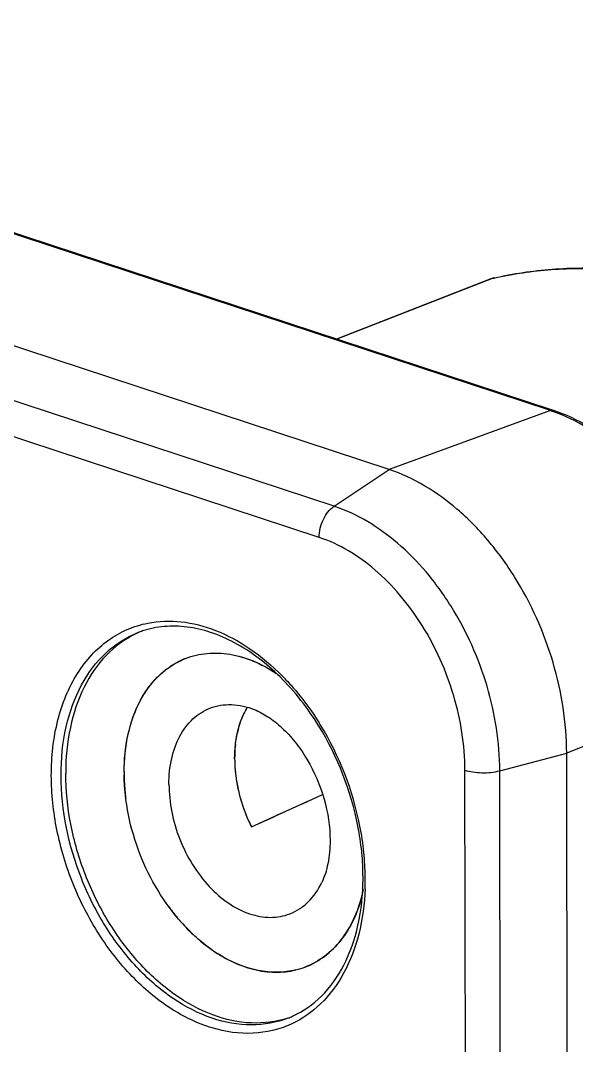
# Model space of a CAD drawing. Header units: millimetres. Extents: x 0 to 420, y 0 to 297.
# Drawn here: x 290.74 to 298.82, y 80.49 to 95.35 of the extents above; entities that cross this region are included whole.
import ezdxf

# ---------------------------------------------------------------- set-up
doc = ezdxf.new("R2010")
doc.units = ezdxf.units.MM
doc.header["$LTSCALE"] = 23.1
doc.layers.get('0').update_dxf_attribs({"linetype": 'CONTINUOUS'})
for name, color, linetype in [('AUSFORMSCHRAEGEN', 7, 'CONTINUOUS'), ('BEZUGSACHSEN', 7, 'CONTINUOUS'), ('RUNDUNGEN', 7, 'CONTINUOUS')]:
    doc.layers.add(name, color=color, linetype=linetype)

msp = doc.modelspace()

# ---------------------------------------------------------------- linework, layer by layer
at = {"color": 7, "linetype": 'CONTINUOUS'}
for centre, radius, start, end in [((293.034, 85.1779), 1.4206, 113.377, 116.01647), ((294.1828, 82.2278), 1.4135, 288.3611, 289.4982)]:
    msp.add_arc(centre, radius, start, end, dxfattribs=at)
for points, knots in [([(292.4109, 86.4545), (292.2545, 86.3782), (291.958, 86.1567), (291.6363, 85.6799), (291.4411, 85.0877), (291.4013, 84.6558), (291.4016, 84.4313)], [0, 0, 0, 0, 0.2200179, 0.4563735, 0.7163038, 1, 1, 1, 1]), ([(294.628, 80.8863), (294.4592, 80.8302), (294.0836, 80.7821), (293.5094, 80.9108), (292.9502, 81.2194), (292.4379, 81.6843), (292.0013, 82.2755), (291.6666, 82.9565), (291.4544, 83.6845), (291.402, 84.1855), (291.4016, 84.4313)], [0, 0, 0, 0, 0.098282, 0.2037884, 0.3200184, 0.447224, 0.5831023, 0.7236756, 0.8642471, 1, 1, 1, 1])]:
    msp.add_open_spline(points, degree=3, knots=knots, dxfattribs=at)
at = {"layer": 'AUSFORMSCHRAEGEN', "color": 7, "linetype": 'CONTINUOUS'}
for p, q in [((296.097, 88.8398), (278.895, 94.496)), ((298.7179, 58.209), (298.6752, 84.7259))]:
    msp.add_line(p, q, dxfattribs=at)
msp.add_ellipse((280.6741, 78.6664), major_axis=(29.9961, 13.1145), ratio=0.0272745, start_param=-1.1187419, end_param=-1.0798473, dxfattribs=at)
for points, knots in [([(298.6752, 84.7259), (298.6745, 85.1692), (298.5311, 86.0696), (298.0687, 87.1027), (297.5459, 87.822), (296.9766, 88.4009), (296.4578, 88.7212), (296.097, 88.8398)], [0, 0, 0, 0, 0.2594066, 0.5253754, 0.6545218, 0.7777479, 1, 1, 1, 1]), ([(293.8544, 84.6476), (293.8546, 84.5647), (293.8774, 84.2238), (293.9822, 83.8895), (294.0986, 83.659)], [0, 0, 0, 0, 0.2430856, 1, 1, 1, 1])]:
    msp.add_open_spline(points, degree=3, knots=knots, dxfattribs=at)
at = {"layer": 'BEZUGSACHSEN', "color": 7, "linetype": 'CONTINUOUS'}
msp.add_line((292.2497, 84.4448), (292.2499, 84.4116), dxfattribs=at)
for centre, radius, start, end in [((293.5558, 85.0409), 1.1377, 111.31162, 117.91164), ((295.0925, 84.7734), 1.2225, 157.061, 157.5794), ((295.2992, 84.7055), 1.4402, 165.07879, 167.25738), ((295.6775, 84.6508), 1.8231, 174.417, 180.07977), ((295.5561, 84.6606), 1.7013, 173.43366, 174.34695), ((295.7578, 84.6503), 1.9034, 180.05914, 180.88172), ((295.7752, 84.6505), 1.9208, 180.88121, 181.37971), ((295.7999, 84.6511), 1.9454, 181.38098, 182.36803), ((295.0536, 84.4493), 2.8041, 179.78139, 180.09217), ((295.08, 84.4493), 2.8305, 180.0929, 180.75278), ((295.916, 84.6577), 2.0617, 182.41632, 187.31626), ((295.2733, 84.455), 3.024, 180.81161, 185.71213), ((295.9942, 84.6672), 2.1405, 187.30302, 188.53513), ((296.075, 84.6806), 2.2224, 188.56693, 194.2262), ((295.4149, 84.4683), 3.1661, 185.69746, 187.24131), ((296.1147, 84.6904), 2.2633, 194.21872, 195.21639), ((296.1713, 84.7063), 2.322, 195.22863, 199.86657), ((296.1982, 84.7155), 2.3505, 199.85542, 201.14745), ((296.169, 84.7035), 2.3189, 201.13053, 206.7697), ((293.5742, 83.2061), 2.1981, 345.82777, 347.98837), ((295.4259, 84.348), 3.1317, 215.95167, 216.30935), ((295.346, 84.2874), 3.0314, 216.28095, 220.46621), ((295.2831, 84.2345), 2.9492, 220.47671, 220.70592), ((295.2706, 84.2237), 2.9327, 220.7057, 221.1687), ((295.2573, 84.2121), 2.9151, 221.16889, 221.43608), ((295.2447, 84.2009), 2.8981, 221.43593, 221.85699), ((295.1267, 84.0916), 2.7374, 221.79927, 226.76385), ((294.7682, 83.6563), 2.1726, 234.93738, 238.33638), ((294.7212, 83.582), 2.0844, 238.1822, 239.09744), ((294.4735, 82.6845), 1.1335, 283.79828, 291.29541)]:
    msp.add_arc(centre, radius, start, end, dxfattribs=at)
for points, knots in [([(292.2497, 84.4448), (292.2494, 84.6342), (292.2845, 84.9974), (292.4334, 85.4196), (292.6108, 85.6982), (292.7659, 85.8706), (292.9432, 86.0079), (293.0749, 86.0746), (293.1426, 86.1009)], [0, 0, 0, 0, 0.2847492, 0.5439723, 0.6644374, 0.7795909, 0.8908342, 1, 1, 1, 1]), ([(293.1424, 86.1008), (293.2413, 86.1394), (293.4557, 86.1893), (293.7934, 86.174), (294.1366, 86.0721), (294.353, 85.9544), (294.4587, 85.8844)], [0, 0, 0, 0, 0.2303286, 0.4697266, 0.7250925, 1, 1, 1, 1]), ([(293.1426, 86.1009), (293.2413, 86.1394), (293.455, 86.1893), (293.7919, 86.1743), (294.1342, 86.0733), (294.3502, 85.9563), (294.4557, 85.8867)], [0, 0, 0, 0, 0.2304058, 0.4698416, 0.7251728, 1, 1, 1, 1]), ([(292.2495, 84.46), (292.2501, 84.6341), (292.282, 84.9693), (292.4321, 85.43), (292.6774, 85.8042), (292.9034, 85.9828), (293.0233, 86.0463)], [0, 0, 0, 0, 0.2828726, 0.5427081, 0.779576, 1, 1, 1, 1]), ([(292.9004, 84.2759), (292.9002, 84.4021), (292.9238, 84.6444), (293.0394, 84.9737), (293.2024, 85.1938), (293.3628, 85.3179), (293.4506, 85.3624), (293.4957, 85.3799)], [0, 0, 0, 0, 0.2849775, 0.5444061, 0.7794136, 0.8907469, 1, 1, 1, 1]), ([(293.4957, 85.3799), (293.5443, 85.3989), (293.647, 85.4269), (293.8666, 85.4407), (294.0334, 85.4016), (294.1387, 85.3596)], [0, 0, 0, 0, 0.2383888, 0.4820324, 1, 1, 1, 1]), ([(293.8544, 84.6476), (293.8542, 84.7833), (293.8811, 85.0427), (293.9758, 85.2877), (294.039, 85.3925)], [0, 0, 0, 0, 0.5256436, 1, 1, 1, 1]), ([(293.9667, 85.2499), (293.972, 85.2625), (293.9938, 85.3116), (294.0189, 85.3592), (294.0396, 85.3935)], [0, 0, 0, 0, 0.2547189, 1, 1, 1, 1]), ([(294.1388, 85.3595), (294.208, 85.3319), (294.3502, 85.2555), (294.5504, 85.096), (294.7415, 84.8877), (294.9715, 84.5521), (295.1756, 84.0759), (295.2399, 83.6637), (295.2402, 83.4623)], [0, 0, 0, 0, 0.097055, 0.2087577, 0.3322213, 0.4640194, 0.7374447, 1, 1, 1, 1]), ([(293.9075, 85.0764), (293.9112, 85.0905), (293.9269, 85.1458), (293.9461, 85.2001), (293.9624, 85.2397)], [0, 0, 0, 0, 0.2546981, 1, 1, 1, 1]), ([(293.866, 84.8552), (293.8676, 84.8695), (293.8749, 84.9259), (293.885, 84.9819), (293.8944, 85.0232)], [0, 0, 0, 0, 0.2538837, 1, 1, 1, 1]), ([(293.0859, 82.2675), (292.957, 82.4115), (292.7243, 82.7289), (292.4635, 83.2598), (292.2961, 83.8271), (292.2525, 84.2183), (292.2499, 84.4116)], [0, 0, 0, 0, 0.2470728, 0.4999852, 0.7528738, 1, 1, 1, 1]), ([(292.9004, 84.2759), (292.9006, 84.1425), (292.9295, 83.8706), (293.0465, 83.4761), (293.2306, 83.1084), (293.4702, 82.7913), (293.7507, 82.5451), (294.0553, 82.3861), (294.3204, 82.3369), (294.5196, 82.3545), (294.6131, 82.381), (294.6576, 82.3983)], [0, 0, 0, 0, 0.1362981, 0.2773774, 0.4183379, 0.5542537, 0.6811004, 0.7966525, 0.9014729, 0.95119, 1, 1, 1, 1]), ([(295.2402, 83.4623), (295.2404, 83.3488), (295.2223, 83.1384), (295.1592, 82.9358), (295.1175, 82.849)], [0, 0, 0, 0, 0.5408934, 1, 1, 1, 1]), ([(294.6576, 82.3983), (294.7062, 82.4173), (294.8009, 82.4662), (294.9721, 82.6048), (295.0684, 82.7467), (295.1176, 82.849)], [0, 0, 0, 0, 0.2383708, 0.4820041, 1, 1, 1, 1]), ([(295.7054, 82.6679), (295.6746, 82.546), (295.5944, 82.3152), (295.4108, 82.0114), (295.1738, 81.774), (294.9835, 81.6668), (294.8852, 81.6284)], [0, 0, 0, 0, 0.2747152, 0.5299412, 0.7694595, 1, 1, 1, 1]), ([(294.8854, 81.6285), (294.9841, 81.667), (295.175, 81.7747), (295.4127, 82.0133), (295.5964, 82.3189), (295.6763, 82.5508), (295.707, 82.6733)], [0, 0, 0, 0, 0.2304415, 0.4698959, 0.7252312, 1, 1, 1, 1]), ([(293.0859, 82.2675), (293.1267, 82.222), (293.2892, 82.0518), (293.4743, 81.9026), (293.6223, 81.8108)], [0, 0, 0, 0, 0.2600129, 1, 1, 1, 1]), ([(293.5202, 81.878), (293.497, 81.8943), (293.4036, 81.9624), (293.3152, 82.0375), (293.2516, 82.0973)], [0, 0, 0, 0, 0.2449915, 1, 1, 1, 1]), ([(294.7439, 81.5838), (294.6563, 81.5623), (294.4717, 81.5397), (294.0832, 81.5787), (293.8016, 81.7), (293.6278, 81.8071)], [0, 0, 0, 0, 0.232211, 0.4740381, 1, 1, 1, 1]), ([(293.6507, 81.7934), (293.7512, 81.7333), (293.9561, 81.6332), (294.2777, 81.5503), (294.5928, 81.5439), (294.7926, 81.5923), (294.8854, 81.6285)], [0, 0, 0, 0, 0.2728603, 0.5275884, 0.7678472, 1, 1, 1, 1])]:
    msp.add_open_spline(points, degree=3, knots=knots, dxfattribs=at)
at = {"layer": 'RUNDUNGEN', "color": 9, "linetype": 'CONTINUOUS'}
for p, q in [((298.4377, 89.6957), (281.2357, 95.3518)), ((295.2985, 88.3085), (278.0965, 93.9646)), ((295.0811, 87.8573), (277.8791, 93.5134)), ((297.6094, 91.616), (295.3389, 90.7312)), ((297.5756, 91.6057), (297.6245, 91.6206)), ((297.6094, 91.616), (297.6246, 91.6194)), ((297.6094, 91.616), (297.6248, 91.6187)), ((298.4377, 89.6957), (296.097, 88.8398)), ((295.2985, 88.3085), (296.097, 88.8398)), ((300.9716, 85.6526), (298.6752, 84.7259)), ((297.7031, 84.4716), (298.6752, 84.7259)), ((297.2394, 57.9645), (297.1968, 84.4814)), ((297.7457, 57.9547), (297.7031, 84.4716))]:
    msp.add_line(p, q, dxfattribs=at)
at = {"layer": 'RUNDUNGEN', "color": 7, "linetype": 'CONTINUOUS'}
for p, q in [((298.4831, 89.6974), (281.281, 95.3536)), ((297.5756, 91.6057), (295.335, 90.7325)), ((294.8006, 83.9775), (294.8497, 83.9997)), ((294.8497, 83.9997), (295.1316, 84.1279)), ((294.4353, 83.8117), (294.8006, 83.9775)), ((294.0986, 83.659), (294.4353, 83.8117))]:
    msp.add_line(p, q, dxfattribs=at)
for centre, radius, start, end in [((297.6995, 91.2877), 0.3412, 109.86144, 111.29004), ((297.6999, 91.2865), 0.3425, 102.7228, 109.85371), ((292.9399, 85.2174), 1.3496, 108.22515, 111.28715), ((291.3568, 82.8292), 4.3691, 11.06263, 31.60283), ((291.6661, 82.8931), 4.0533, 5.75988, 11.01597), ((291.7824, 82.9057), 3.9363, 5.4606, 5.74626), ((292.0049, 82.9226), 3.7132, 0.11801, 5.52845), ((292.1886, 82.9246), 3.5295, 359.68637, 0.09225), ((294.1383, 82.1421), 1.3498, 291.29303, 294.35424)]:
    msp.add_arc(centre, radius, start, end, dxfattribs=at)
at = {"layer": 'RUNDUNGEN', "color": 9, "linetype": 'CONTINUOUS'}
for centre, radius, start, end in [((297.7126, 87.4905), 2.3214, 70.80344, 71.79715), ((292.0111, 83.3386), 3.5671, 43.25746, 44.77606), ((291.4738, 82.9105), 4.2552, 31.51841, 32.00558), ((291.2856, 82.8015), 4.4727, 11.19877, 31.44882), ((291.5597, 82.8609), 4.1923, 5.8181, 11.12925), ((291.8462, 82.8914), 3.9042, 0.58794, 5.80023), ((292.1653, 82.8979), 3.585, 357.82943, 0.09776), ((292.0948, 82.8981), 3.6555, 0.09242, 0.52246)]:
    msp.add_arc(centre, radius, start, end, dxfattribs=at)
at = {"layer": 'RUNDUNGEN', "color": 7, "linetype": 'CONTINUOUS'}
for points, knots in [([(297.6245, 91.6206), (297.9, 91.6828), (298.4668, 91.7673), (299.3363, 91.7719), (300.222, 91.6563), (301.1141, 91.4225), (302.0037, 91.0737), (303.1946, 90.4507), (304.0261, 89.8384), (304.5495, 89.3811)], [0, 0, 0, 0, 0.1122974, 0.2268784, 0.3446573, 0.4664046, 0.5926478, 0.7236798, 1, 1, 1, 1]), ([(301.0095, 85.6884), (301.0088, 86.1199), (300.8695, 86.9958), (300.4188, 88.0005), (299.9091, 88.7001), (299.35, 89.2671), (298.839, 89.5804), (298.4831, 89.6974)], [0, 0, 0, 0, 0.2586302, 0.523353, 0.6521303, 0.7754135, 1, 1, 1, 1]), ([(295.078, 85.1188), (294.9185, 85.3772), (294.56, 85.8395), (293.9941, 86.2771), (293.5171, 86.4863), (293.1708, 86.5678), (292.834, 86.5763), (292.6189, 86.5326), (292.5178, 86.4993)], [0, 0, 0, 0, 0.2921765, 0.5574283, 0.6781706, 0.7910176, 0.8975544, 1, 1, 1, 1]), ([(293.73, 71.3127), (293.7287, 72.1181), (293.5541, 73.7618), (292.8489, 76.1475), (291.7388, 78.3734), (290.2979, 80.2908), (288.8638, 81.559), (287.6414, 82.2908), (286.7336, 82.6805), (285.8291, 82.9183), (284.9429, 83.0011), (284.0901, 82.9277), (283.5496, 82.7753), (283.293, 82.6753)], [0, 0, 0, 0, 0.1373973, 0.2799287, 0.4223643, 0.5594603, 0.6867912, 0.7459733, 0.8019205, 0.8547611, 0.9048803, 0.9530157, 1, 1, 1, 1]), ([(294.6949, 80.9124), (294.85, 80.9826), (295.1469, 81.1925), (295.4723, 81.6584), (295.6737, 82.2467), (295.7168, 82.6793), (295.7181, 82.9052)], [0, 0, 0, 0, 0.2166146, 0.4512793, 0.7123498, 1, 1, 1, 1])]:
    msp.add_open_spline(points, degree=3, knots=knots, dxfattribs=at)
at = {"layer": 'RUNDUNGEN', "color": 9, "linetype": 'CONTINUOUS'}
for points, knots in [([(297.6246, 91.6194), (297.8973, 91.6802), (298.4588, 91.762), (299.3209, 91.7632), (300.2007, 91.6442), (301.0886, 91.407), (301.9754, 91.0542), (303.1656, 90.424), (303.9965, 89.8059), (304.5196, 89.3443)], [0, 0, 0, 0, 0.1113302, 0.2251726, 0.3424922, 0.4640975, 0.5905135, 0.7220127, 1, 1, 1, 1]), ([(298.4377, 89.6957), (298.4415, 89.6971), (298.4562, 89.7013), (298.4724, 89.7009), (298.483, 89.6974)], [0, 0, 0, 0, 0.2647683, 1, 1, 1, 1]), ([(300.9714, 85.6858), (300.9672, 86.115), (300.8244, 86.9851), (300.3765, 87.9841), (299.8728, 88.6814), (299.3238, 89.2459), (298.8243, 89.5615), (298.4759, 89.6828)], [0, 0, 0, 0, 0.2593049, 0.5248302, 0.653843, 0.7770962, 1, 1, 1, 1]), ([(295.0811, 87.8573), (295.081, 87.9466), (295.1226, 88.1181), (295.2301, 88.263), (295.2985, 88.3085)], [0, 0, 0, 0, 0.5208215, 1, 1, 1, 1]), ([(297.7031, 84.4716), (297.7024, 84.885), (297.5686, 85.7247), (297.1373, 86.6883), (296.6498, 87.3591), (296.1189, 87.8991), (295.635, 88.1978), (295.2985, 88.3085)], [0, 0, 0, 0, 0.2594066, 0.5253754, 0.6545218, 0.7777479, 1, 1, 1, 1]), ([(297.1968, 84.4814), (297.1962, 84.8452), (297.0785, 85.584), (296.699, 86.4318), (296.2701, 87.022), (295.8029, 87.4971), (295.3772, 87.7599), (295.0811, 87.8573)], [0, 0, 0, 0, 0.2594017, 0.5253754, 0.6545231, 0.7777522, 1, 1, 1, 1]), ([(291.1925, 84.4026), (291.1921, 84.6737), (291.2473, 85.1912), (291.4856, 85.7836), (291.7677, 86.155), (292.0121, 86.3726), (292.2893, 86.5308), (292.4909, 86.5934), (292.5933, 86.6138)], [0, 0, 0, 0, 0.2871094, 0.5452093, 0.6644114, 0.7784554, 0.8894655, 1, 1, 1, 1]), ([(292.5933, 86.6138), (292.7513, 86.6452), (293.0911, 86.6563), (293.6011, 86.5222), (294.1, 86.2502), (294.4001, 85.9953), (294.5433, 85.851)], [0, 0, 0, 0, 0.222327, 0.4604768, 0.7195586, 1, 1, 1, 1]), ([(291.3338, 84.4049), (291.3334, 84.6415), (291.3775, 85.0958), (291.5949, 85.7135), (291.953, 86.1992), (292.28, 86.4088), (292.4499, 86.475)], [0, 0, 0, 0, 0.2852412, 0.544945, 0.7801779, 1, 1, 1, 1]), ([(294.609, 85.7831), (294.6525, 85.7368), (294.8253, 85.5431), (294.9784, 85.332), (295.0823, 85.1658)], [0, 0, 0, 0, 0.2448381, 1, 1, 1, 1]), ([(297.1968, 84.4814), (297.2341, 84.4692), (297.3165, 84.4515), (297.4864, 84.4384), (297.6193, 84.4496), (297.7031, 84.4716)], [0, 0, 0, 0, 0.2304438, 0.4916196, 1, 1, 1, 1]), ([(294.6737, 80.7973), (294.5022, 80.7189), (294.1123, 80.6275), (293.4975, 80.7175), (292.8925, 81.0122), (292.3338, 81.4851), (291.8548, 82.1029), (291.4858, 82.8249), (291.2511, 83.6023), (291.1929, 84.1393), (291.1925, 84.4026)], [0, 0, 0, 0, 0.0981057, 0.2022962, 0.3171812, 0.4437037, 0.5797539, 0.7212268, 0.8630265, 1, 1, 1, 1]), ([(294.6285, 80.8844), (294.4608, 80.8191), (294.0839, 80.7521), (293.4997, 80.8617), (292.928, 81.1596), (292.4023, 81.6212), (291.9528, 82.2163), (291.4968, 83.1262), (291.3346, 83.8981), (291.3338, 84.4049)], [0, 0, 0, 0, 0.09826, 0.2032506, 0.3189897, 0.4460417, 0.582179, 0.7233649, 1, 1, 1, 1]), ([(295.7478, 82.7621), (295.7393, 82.5408), (295.6838, 82.1166), (295.4684, 81.5398), (295.1326, 81.0797), (294.8315, 80.8695), (294.6737, 80.7973)], [0, 0, 0, 0, 0.2828597, 0.5418557, 0.7784106, 1, 1, 1, 1]), ([(284.5934, 81.3167), (284.812, 81.4025), (285.2711, 81.5336), (285.9934, 81.5989), (286.7393, 81.5333), (287.4954, 81.339), (288.2491, 81.0202), (288.988, 80.5829), (289.7002, 80.0346), (290.6124, 79.1548), (291.6113, 77.8344), (292.517, 76.0269), (293.0926, 74.0873), (293.2347, 72.7501), (293.2358, 72.0942)], [0, 0, 0, 0, 0.0487739, 0.0984443, 0.1498139, 0.2035012, 0.2599032, 0.3191916, 0.3813331, 0.4461178, 0.5819279, 0.7227905, 0.8637908, 1, 1, 1, 1]), ([(287.4079, 80.9182), (287.7775, 80.7827), (288.514, 80.4153), (289.3459, 79.7857), (289.9742, 79.1798), (290.585, 78.4927), (291.2685, 77.5275), (291.9338, 76.251), (292.4294, 74.8897), (292.7373, 73.4931), (292.8115, 72.5507), (292.8122, 72.0876)], [0, 0, 0, 0, 0.1080974, 0.2241633, 0.2850246, 0.3475098, 0.4763291, 0.608516, 0.741559, 0.8728591, 1, 1, 1, 1])]:
    msp.add_open_spline(points, degree=3, knots=knots, dxfattribs=at)

doc.saveas('drawing.dxf')
